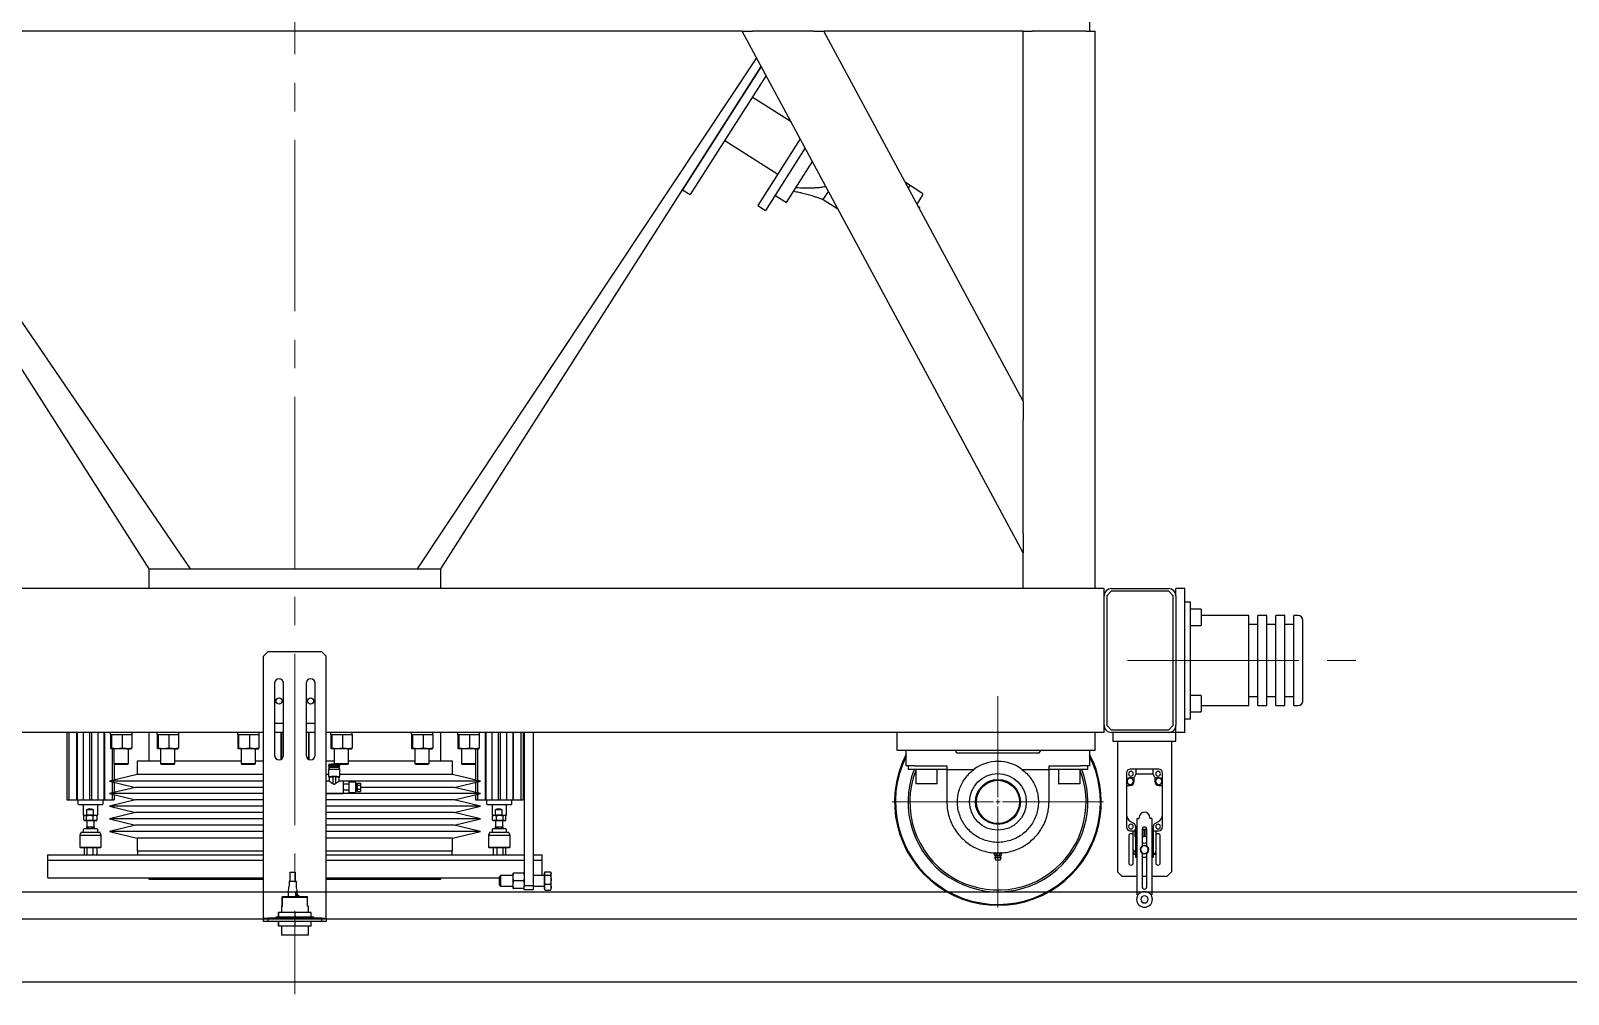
# Model space of a CAD drawing. Header units: millimetres. Extents: x 163705 to 1616509, y 81827 to 302547.
# Drawn here: x 1459592 to 1461302, y 143046 to 144117 of the extents above; entities that cross this region are included whole.
import ezdxf

# ---------------------------------------------------------------- set-up
doc = ezdxf.new("R2010")
doc.units = ezdxf.units.MM
doc.header["$LTSCALE"] = 10
doc.linetypes.add('ACAD_ISO02W100', pattern=[15, 12, -3])
doc.linetypes.add('CENTER2', pattern=[28.575, 19.05, -3.175, 3.175, -3.175])
for name, color, linetype, lineweight in [('1-中心线', 1, 'CENTER2', 0), ('1-建筑轮廓', 7, 'Continuous', 20), ('1-虚线', 8, 'ACAD_ISO02W100', 0)]:
    doc.layers.add(name, color=color, linetype=linetype, lineweight=lineweight)
doc.layers.add('1-隐线', color=8, linetype='Continuous')

# ---------------------------------------------------------------- blocks, each defined once
blk = doc.blocks.new('*U288')
for p, q in [((0, 100, -1), (15400, 100, -19.8)), ((0, 70, -1), (15400, 70, -19.8)), ((0, 0, -0.9), (15400, 0, -21.3))]:
    blk.add_line(p, q)
blk = doc.blocks.new('SW_CENTERMARKSYMBOL_1')
at = {"lineweight": 18}
for p, q in [((0, 5), (0, 117.5)), ((-5, 0), (-117.5, 0)), ((0, 0), (-2.5, 0)), ((0, 0), (0, 2.5)), ((0, 0), (0, -2.5)), ((0, 0), (2.5, 0)), ((5, 0), (117.5, 0)), ((0, -5), (0, -117.5))]:
    blk.add_line(p, q, dxfattribs=at)
blk = doc.blocks.new('G$CABE3B3DF')
for p, q in [((2308.6, 1266), (1313.4, 1266)), ((2621, 685.9), (2308.6, 1266)), ((2308.6, 1266), (2320, 1266)), ((2388.1, 1266), (2320, 1266)), ((2388.1, 1266), (2399.5, 1266)), ((2621, 854.6), (2399.5, 1266)), ((2621, 1266), (2399.5, 1266)), ((2621, 854.6), (2621, 1266)), ((2621, 1266), (2631, 1266)), ((2691, 1266), (2631, 1266)), ((2691, 1266), (2701, 1266)), ((2695, 1276), (2695, 1266)), ((2701, 646), (2701, 1266)), ((1301.2, 1243.5), (1694.7, 668)), ((2324.5, 1236.4), (1947.2, 668)), ((1973.5, 668), (2329.7, 1226.8)), ((2329.7, 1226.8), (2242.3, 1089.6)), ((2335.2, 1216.7), (2250.7, 1084.2)), ((2363, 1165), (2319.8, 1192.6)), ((1334, 1161.2), (1648.5, 668)), ((2373.2, 1146.1), (2325.9, 1071.9)), ((2289.1, 1144.5), (2348.2, 1106.9)), ((2378.6, 1136), (2334.3, 1066.5)), ((2357.7, 1075.3), (2386.8, 1120.9)), ((2495.5, 1094.2), (2490.2, 1097.6)), ((2242.3, 1089.6), (2250.7, 1084.2)), ((2345, 1083.4), (2357.7, 1075.3)), ((2398.8, 1078.7), (2404.6, 1087.8)), ((2398.8, 1078.7), (2415, 1068.4)), ((2493.6, 1091.3), (2495.5, 1094.2)), ((2493.6, 1091.3), (2495.5, 1094.2)), ((2508.5, 1085.9), (2495.5, 1094.2)), ((2503.1, 1073.6), (2509.1, 1083.1)), ((2325.9, 1071.9), (2334.3, 1066.5)), ((2505.7, 1069.9), (2504.8, 1070.5)), ((2505.7, 1068.7), (2505.9, 1069.3)), ((2429.2, 1042.1), (2429.2, 1041.6)), ((2429.2, 1041.6), (2429.3, 1041.8)), ((2429.2, 1041.6), (2429.6, 1041.3)), ((2621, 854.6), (2621, 833.5)), ((2621, 707), (2621, 833.5)), ((2621, 707), (2621, 685.9)), ((2621, 646), (2621, 685.9)), ((1648.5, 668), (1648.5, 646)), ((1648.5, 668), (1694.7, 668)), ((1648.5, 668), (1973.5, 668)), ((1694.7, 668), (1947.2, 668)), ((1947.2, 668), (1973.5, 668)), ((1973.5, 646), (1973.5, 668)), ((2621.2, 646), (1000.8, 646)), ((2631, 646), (2621.2, 646)), ((2691, 646), (2631, 646)), ((2700.8, 646), (2691, 646)), ((2711, 646), (2700.8, 646)), ((2711, 638), (2711, 646)), ((2711, 494), (2711, 638)), ((2719, 643), (2714, 638)), ((2714, 638), (2714, 494)), ((2719, 646), (2783, 646)), ((2783, 643), (2719, 643)), ((2788, 638), (2783, 643)), ((2788, 494), (2788, 638)), ((2801, 646), (2791, 646)), ((2791, 638), (2791, 646)), ((2791, 638), (2791, 494)), ((2801, 486), (2801, 646)), ((2807, 631), (2801, 631)), ((2801, 501), (2801, 631)), ((2807, 501), (2807, 631)), ((2818.9, 623), (2807, 623)), ((2819, 622.9), (2819, 615.6)), ((2872, 616), (2819, 616)), ((2872, 516), (2872, 616)), ((2892, 616), (2882, 616)), ((2882, 516), (2882, 616)), ((2892, 516), (2892, 616)), ((2912, 616), (2902, 616)), ((2902, 516), (2902, 616)), ((2912, 516), (2912, 616)), ((2927, 616), (2922, 616)), ((2922, 516), (2922, 616)), ((2807, 605), (2818.9, 605)), ((2819, 615.6), (2819, 605.1)), ((2882, 606), (2872, 606)), ((2902, 606), (2892, 606)), ((2922, 606), (2912, 606)), ((2932, 521), (2932, 611)), ((1781, 575.7), (1776, 570.7)), ((1776, 280.7), (1776, 570.7)), ((1841, 575.7), (1781, 575.7)), ((1846, 570.7), (1841, 575.7)), ((1846, 280.7), (1846, 570.7)), ((1788.5, 540.7), (1788.5, 460.7)), ((1798.5, 460.7), (1798.5, 540.7)), ((1823.5, 540.7), (1823.5, 460.7)), ((1833.5, 460.7), (1833.5, 540.7)), ((2818.9, 527), (2807, 527)), ((2819, 526.9), (2819, 517.1)), ((2819, 517.1), (2819, 509.1)), ((2819, 516), (2872, 516)), ((2872, 526), (2882, 526)), ((2882, 516), (2892, 516)), ((2892, 526), (2902, 526)), ((2902, 516), (2912, 516)), ((2912, 526), (2922, 526)), ((2922, 516), (2927, 516)), ((1798.5, 496), (1788.5, 496)), ((1833.5, 496), (1823.5, 496)), ((2807, 501), (2801, 501)), ((2807, 509), (2818.9, 509)), ((1776, 486), (565, 486)), ((1557.2, 486), (1557.2, 411)), ((1559.6, 486), (1559.6, 411)), ((1568.2, 486), (1568.2, 411)), ((1568.7, 486), (1568.7, 411)), ((1575.5, 486), (1575.5, 411)), ((1582.7, 486), (1582.7, 411)), ((1584.7, 486), (1584.7, 411)), ((1591.9, 486), (1591.9, 411)), ((1598.7, 486), (1598.7, 411)), ((1599.2, 486), (1599.2, 411)), ((1605.6, 486), (1605.6, 483.9)), ((1605.6, 483.9), (1630, 483.9)), ((1605.9, 483.4), (1606.5, 483.9)), ((1605.9, 483.4), (1605.9, 468.4)), ((1606.5, 483.9), (1607.1, 483.4)), ((1607.1, 483.4), (1613, 483.9)), ((1607.1, 483.4), (1607.1, 468.4)), ((1613, 483.9), (1619, 483.4)), ((1619, 483.4), (1619, 468.4)), ((1624.3, 483.9), (1629.7, 483.4)), ((1629.7, 483.4), (1629.1, 483.9)), ((1629.7, 483.4), (1629.7, 468.4)), ((1630, 483.9), (1630, 486)), ((1648.5, 486), (1648.5, 454)), ((1657.4, 486), (1657.4, 483.9)), ((1657.4, 483.9), (1681.8, 483.9)), ((1657.7, 483.4), (1658.3, 483.9)), ((1657.7, 483.4), (1657.7, 468.4)), ((1658.3, 483.9), (1658.9, 483.4)), ((1658.9, 483.4), (1664.8, 483.9)), ((1658.9, 483.4), (1658.9, 468.4)), ((1664.8, 483.9), (1670.7, 483.4)), ((1670.7, 483.4), (1670.7, 468.4)), ((1676.1, 483.9), (1681.4, 483.4)), ((1681.4, 483.4), (1680.9, 483.9)), ((1681.4, 483.4), (1681.4, 468.4)), ((1681.8, 483.9), (1681.8, 486)), ((1747.1, 486), (1747.1, 483.9)), ((1747.1, 483.9), (1771.4, 483.9)), ((1747.4, 483.4), (1747.9, 483.9)), ((1747.4, 483.4), (1747.4, 468.4)), ((1747.9, 483.9), (1748.5, 483.4)), ((1748.5, 483.4), (1754.5, 483.9)), ((1748.5, 483.4), (1748.5, 468.4)), ((1754.5, 483.9), (1760.4, 483.4)), ((1760.4, 483.4), (1760.4, 468.4)), ((1765.8, 483.9), (1771.1, 483.4)), ((1771.1, 483.4), (1770.5, 483.9)), ((1771.1, 483.4), (1771.1, 468.4)), ((1771.4, 483.9), (1771.4, 486)), ((1798.5, 486), (1788.5, 486)), ((1795.5, 486), (1795.5, 456.1)), ((1796, 486), (1796, 456.3)), ((1833.5, 486), (1823.5, 486)), ((1826, 486), (1826, 456.3)), ((1826.5, 486), (1826.5, 456.1)), ((2481, 486), (1846, 486)), ((1850.6, 486), (1850.6, 483.9)), ((1850.6, 483.9), (1874.9, 483.9)), ((1850.9, 483.4), (1851.5, 483.9)), ((1850.9, 483.4), (1850.9, 468.4)), ((1851.5, 483.9), (1852.1, 483.4)), ((1852.1, 483.4), (1858, 483.9)), ((1852.1, 483.4), (1852.1, 468.4)), ((1858, 483.9), (1863.9, 483.4)), ((1863.9, 483.4), (1863.9, 468.4)), ((1869.3, 483.9), (1874.6, 483.4)), ((1874.6, 483.4), (1874.1, 483.9)), ((1874.6, 483.4), (1874.6, 468.4)), ((1874.9, 483.9), (1874.9, 486)), ((1940.2, 486), (1940.2, 483.9)), ((1940.2, 483.9), (1964.6, 483.9)), ((1940.6, 483.4), (1941.1, 483.9)), ((1940.6, 483.4), (1940.6, 468.4)), ((1941.1, 483.9), (1941.7, 483.4)), ((1941.7, 483.4), (1947.7, 483.9)), ((1941.7, 483.4), (1941.7, 468.4)), ((1947.7, 483.9), (1953.6, 483.4)), ((1953.6, 483.4), (1953.6, 468.4)), ((1958.9, 483.9), (1964.3, 483.4)), ((1964.3, 483.4), (1963.7, 483.9)), ((1964.3, 483.4), (1964.3, 468.4)), ((1964.6, 483.9), (1964.6, 486)), ((1973.5, 454), (1973.5, 486)), ((1992, 486), (1992, 483.9)), ((1992, 483.9), (2016.4, 483.9)), ((1992.3, 483.4), (1992.9, 483.9)), ((1992.3, 483.4), (1992.3, 468.4)), ((1992.9, 483.9), (1993.5, 483.4)), ((1993.5, 483.4), (1999.4, 483.9)), ((1993.5, 483.4), (1993.5, 468.4)), ((1999.4, 483.9), (2005.3, 483.4)), ((2005.3, 483.4), (2005.3, 468.4)), ((2010.7, 483.9), (2016.1, 483.4)), ((2016.1, 483.4), (2015.5, 483.9)), ((2016.1, 483.4), (2016.1, 468.4)), ((2016.4, 483.9), (2016.4, 486)), ((2022.8, 486), (2022.8, 411)), ((2023.3, 486), (2023.3, 411)), ((2030.1, 486), (2030.1, 411)), ((2037.3, 486), (2037.3, 411)), ((2039.3, 486), (2039.3, 411)), ((2046.5, 486), (2046.5, 411)), ((2053.3, 486), (2053.3, 411)), ((2053.8, 486), (2053.8, 411)), ((2062.4, 486), (2062.4, 411)), ((2064.8, 486), (2064.8, 411)), ((2066, 486), (2066, 316)), ((2076, 486), (2076, 316)), ((2481, 466), (2481, 486)), ((2701, 486), (2481, 486)), ((2711, 486), (2701, 486)), ((2701, 466), (2701, 486)), ((2711, 486), (2711, 494)), ((2714, 494), (2719, 489)), ((2719, 489), (2783, 489)), ((2783, 486), (2719, 486)), ((2721, 476), (2721, 486)), ((2783, 489), (2788, 494)), ((2791, 486), (2783, 486)), ((2791, 486), (2791, 494)), ((2801, 486), (2791, 486)), ((2791, 476), (2791, 486)), ((1606.5, 468), (1605.9, 468.4)), ((1607.1, 468.4), (1606.5, 468)), ((1613, 468), (1606.5, 468)), ((1613, 468), (1607.1, 468.4)), ((1607.8, 468), (1607.8, 432.7)), ((1609.8, 468), (1609.8, 451.5)), ((1619, 468.4), (1613, 468)), ((1624.3, 468), (1613, 468)), ((1629.7, 468.4), (1624.3, 468)), ((1624.3, 468), (1629.1, 468)), ((1625.8, 451.5), (1625.8, 468)), ((1629.1, 468), (1629.7, 468.4)), ((1658.3, 468), (1657.7, 468.4)), ((1658.9, 468.4), (1658.3, 468)), ((1664.8, 468), (1658.3, 468)), ((1664.8, 468), (1658.9, 468.4)), ((1661.6, 468), (1661.6, 451.5)), ((1670.7, 468.4), (1664.8, 468)), ((1676.1, 468), (1664.8, 468)), ((1681.4, 468.4), (1676.1, 468)), ((1676.1, 468), (1680.9, 468)), ((1677.6, 451.5), (1677.6, 468)), ((1680.9, 468), (1681.4, 468.4)), ((1747.9, 468), (1747.4, 468.4)), ((1748.5, 468.4), (1747.9, 468)), ((1754.5, 468), (1747.9, 468)), ((1754.5, 468), (1748.5, 468.4)), ((1751.2, 468), (1751.2, 451.5)), ((1760.4, 468.4), (1754.5, 468)), ((1765.8, 468), (1754.5, 468)), ((1771.1, 468.4), (1765.8, 468)), ((1765.8, 468), (1770.6, 468)), ((1767.2, 451.5), (1767.2, 468)), ((1770.5, 468), (1771.1, 468.4)), ((1851.5, 468), (1850.9, 468.4)), ((1852.1, 468.4), (1851.5, 468)), ((1858, 468), (1851.5, 468)), ((1858, 468), (1852.1, 468.4)), ((1854.8, 468), (1854.8, 451.5)), ((1863.9, 468.4), (1858, 468)), ((1869.3, 468), (1858, 468)), ((1874.6, 468.4), (1869.3, 468)), ((1869.3, 468), (1874.1, 468)), ((1870.8, 451.5), (1870.8, 468)), ((1874.1, 468), (1874.6, 468.4)), ((1941.1, 468), (1940.6, 468.4)), ((1941.7, 468.4), (1941.1, 468)), ((1947.7, 468), (1941.1, 468)), ((1947.7, 468), (1941.7, 468.4)), ((1944.4, 468), (1944.4, 451.5)), ((1953.6, 468.4), (1947.7, 468)), ((1958.9, 468), (1947.7, 468)), ((1964.3, 468.4), (1958.9, 468)), ((1958.9, 468), (1963.7, 468)), ((1960.4, 451.5), (1960.4, 468)), ((1963.7, 468), (1964.3, 468.4)), ((1992.9, 468), (1992.3, 468.4)), ((1993.5, 468.4), (1992.9, 468)), ((1999.4, 468), (1992.9, 468)), ((1999.4, 468), (1993.5, 468.4)), ((1996.2, 468), (1996.2, 451.5)), ((2005.3, 468.4), (1999.4, 468)), ((2010.7, 468), (1999.4, 468)), ((2016.1, 468.4), (2010.7, 468)), ((2010.7, 468), (2015.5, 468)), ((2012.2, 451.5), (2012.2, 468)), ((2014.2, 468), (2014.2, 432.7)), ((2015.5, 468), (2016.1, 468.4)), ((2701, 466), (2481, 466)), ((2491, 449), (2491, 466)), ((2546, 465), (2546, 466)), ((2638, 463), (2548, 463)), ((2640, 466), (2640, 465)), ((2695, 466), (2695, 449)), ((2791, 476), (2721, 476)), ((2726, 476), (2726, 471)), ((2726, 471), (2726, 331)), ((2786, 476), (2786, 471)), ((2786, 471), (2786, 331)), ((1609.8, 451.5), (1610.8, 450.5)), ((1609.8, 451.5), (1625.8, 451.5)), ((1610.2, 451.1), (1610.2, 433.3)), ((1624.8, 450.5), (1610.8, 450.5)), ((1624.8, 450.5), (1625.8, 451.5)), ((1635.5, 454), (1635.5, 439.4)), ((1661.6, 454), (1635.5, 454)), ((1661.6, 451.5), (1662.6, 450.5)), ((1661.6, 451.5), (1677.6, 451.5)), ((1676.6, 450.5), (1662.6, 450.5)), ((1676.6, 450.5), (1677.6, 451.5)), ((1751.2, 454), (1677.6, 454)), ((1751.2, 451.5), (1752.2, 450.5)), ((1751.2, 451.5), (1767.2, 451.5)), ((1766.2, 450.5), (1752.2, 450.5)), ((1766.2, 450.5), (1767.2, 451.5)), ((1776, 454), (1767.2, 454)), ((1854.8, 454), (1846, 454)), ((1848.4, 450), (1848.4, 448.6)), ((1848.4, 444.8), (1848.4, 436.9)), ((1848.8, 446.8), (1848.4, 444.8)), ((1851.5, 450.7), (1848.7, 450.2)), ((1848.9, 447.5), (1848.9, 446.8)), ((1849.2, 447.8), (1849, 447.6)), ((1851, 448.3), (1851, 447.9)), ((1854.8, 451.5), (1855.5, 450.8)), ((1854.8, 451.5), (1870.8, 451.5)), ((1860.7, 450.2), (1857.9, 450.7)), ((1858.4, 447.9), (1858.4, 448.3)), ((1869.8, 450.5), (1859.1, 450.5)), ((1860.4, 447.6), (1860.2, 447.8)), ((1860.4, 446.8), (1860.4, 447.5)), ((1860.9, 444.8), (1860.6, 446.8)), ((1860.9, 448.6), (1860.9, 450)), ((1860.9, 436.9), (1860.9, 444.8)), ((1869.8, 450.5), (1870.8, 451.5)), ((1944.4, 454), (1870.8, 454)), ((1944.4, 451.5), (1945.4, 450.5)), ((1944.4, 451.5), (1960.4, 451.5)), ((1959.4, 450.5), (1945.4, 450.5)), ((1959.4, 450.5), (1960.4, 451.5)), ((1986.5, 454), (1960.4, 454)), ((1986.5, 439.4), (1986.5, 454)), ((1996.2, 451.5), (1997.2, 450.5)), ((1996.2, 451.5), (2012.2, 451.5)), ((2011.2, 450.5), (1997.2, 450.5)), ((2011.2, 450.5), (2012.2, 451.5)), ((2011.8, 451.1), (2011.8, 433.3)), ((2501, 449), (2491, 449)), ((2493, 449), (2493, 445)), ((2511, 445), (2493, 445)), ((2501, 449), (2536.2, 449)), ((2501.5, 445), (2501.5, 429.1)), ((2536.2, 445), (2511, 445)), ((2525.5, 429.1), (2525.5, 445)), ((2536.2, 449), (2536.2, 445)), ((2536.2, 445), (2536.2, 408.8)), ((2536.2, 445), (2566.3, 445)), ((2619.7, 445), (2649.8, 445)), ((2649.8, 449), (2685, 449)), ((2649.8, 445), (2649.8, 449)), ((2649.8, 408.8), (2649.8, 445)), ((2675, 445), (2649.8, 445)), ((2660.5, 445), (2660.5, 429.1)), ((2693, 445), (2675, 445)), ((2684.5, 429.1), (2684.5, 445)), ((2695, 449), (2685, 449)), ((2693, 445), (2693, 449)), ((2746.2, 445.1), (2740, 445.1)), ((2746.2, 445.1), (2746.2, 440.1)), ((2765.8, 445.1), (2746.2, 445.1)), ((2765.8, 440.1), (2765.8, 445.1)), ((2772, 445.1), (2765.8, 445.1)), ((1635.5, 439.4), (1604.7, 432)), ((1604.7, 432), (1633.9, 425)), ((1776, 432), (1604.7, 432)), ((1607.8, 431.2), (1607.8, 418.7)), ((1610.2, 430.6), (1610.2, 419.3)), ((1776, 439.4), (1635.5, 439.4)), ((1848.4, 439.4), (1846, 439.4)), ((1849.1, 432), (1846, 432)), ((1849.1, 431.9), (1846, 431.9)), ((1848.5, 436.8), (1849.1, 436.2)), ((1849.1, 436.2), (1849.1, 431.9)), ((1853.2, 436.7), (1853.2, 428.9)), ((1856.2, 436.7), (1856.2, 428.9)), ((1860.3, 436.2), (1860.9, 436.8)), ((1860.3, 431.9), (1860.3, 436.2)), ((2017.3, 432), (1860.3, 432)), ((1864.9, 431.9), (1860.3, 431.9)), ((1986.5, 439.4), (1860.9, 439.4)), ((1864.9, 431.9), (1864.9, 428.6)), ((1870.9, 431.9), (1864.9, 431.9)), ((1864.9, 431.9), (1864.9, 431.9)), ((1864.9, 428.6), (1864.9, 421.8)), ((1870.9, 428.6), (1864.9, 428.6)), ((1864.9, 428.6), (1864.9, 428.6)), ((1864.9, 428.6), (1864.9, 428.6)), ((1870.9, 431.9), (1870.9, 428.6)), ((1878.3, 430.9), (1870.9, 430.9)), ((1870.9, 428.6), (1870.9, 421.7)), ((1879.3, 429), (1878.3, 430.9)), ((1878.3, 430.9), (1878.3, 419.1)), ((1880.3, 429), (1879.3, 429)), ((1879.3, 429), (1879.3, 421)), ((1880.3, 429.6), (1880.3, 428.5)), ((1880.3, 429.6), (1884.1, 429.6)), ((1880.3, 428.5), (1880.3, 427.4)), ((1884.1, 429.6), (1884.1, 427.4)), ((2017.3, 432), (1986.5, 439.4)), ((1988.1, 425), (2017.3, 432)), ((2011.8, 430.6), (2011.8, 419.3)), ((2014.2, 431.2), (2014.2, 418.7)), ((2525.4, 429), (2501.6, 429)), ((2684.4, 429), (2660.6, 429)), ((2736, 441.1), (2736, 432.1)), ((2736, 432.1), (2736, 427.1)), ((2742.2, 435.6), (2739.5, 435.6)), ((2744.6, 431.6), (2744.6, 436.3)), ((2746.2, 440.1), (2765.8, 440.1)), ((2746.2, 440.1), (2746.2, 439.6)), ((2765.8, 439.6), (2746.2, 439.6)), ((2765.8, 439.6), (2765.8, 440.1)), ((2767.4, 436.3), (2767.4, 431.6)), ((2772.5, 435.6), (2769.8, 435.6)), ((2776, 432.1), (2776, 441.1)), ((2776, 427.1), (2776, 432.1)), ((1557.2, 411), (1559.6, 411)), ((1559.6, 411), (1568.2, 411)), ((1568.2, 411), (1568.7, 411)), ((1568.7, 411), (1575.3, 411)), ((1569.7, 411), (1569.7, 406.5)), ((1575.3, 411), (1575.5, 411)), ((1575.5, 411), (1582.7, 411)), ((1582.7, 411), (1582.9, 411)), ((1582.9, 411), (1584.5, 411)), ((1584.5, 411), (1584.7, 411)), ((1584.7, 411), (1591.9, 411)), ((1591.9, 411), (1592.1, 411)), ((1592.1, 411), (1598.7, 411)), ((1597.7, 406.5), (1597.7, 411)), ((1598.7, 411), (1599.2, 411)), ((1599.2, 411), (1607.8, 411)), ((1633.9, 425), (1604.7, 418)), ((1604.7, 418), (1633.9, 411)), ((1776, 418), (1604.7, 418)), ((1633.9, 411), (1604.7, 404)), ((1607.8, 417.2), (1607.8, 411)), ((1607.8, 411), (1610.2, 411)), ((1610.2, 416.6), (1610.2, 411)), ((1776, 425), (1633.9, 425)), ((1776, 411), (1633.9, 411)), ((1846, 418.1), (1864.9, 418.1)), ((2017.3, 418), (1846, 418)), ((1988.1, 411), (1846, 411)), ((1864.9, 421.8), (1864.9, 421.7)), ((1864.9, 421.7), (1864.9, 418.1)), ((1870.9, 421.7), (1864.9, 421.7)), ((1864.9, 421.7), (1864.9, 421.7)), ((1864.9, 418.1), (1864.9, 418)), ((1870.9, 418), (1864.9, 418)), ((1870.9, 421.7), (1870.9, 418)), ((1870.9, 419.1), (1878.3, 419.1)), ((1878.3, 419.1), (1879.3, 421)), ((1879.3, 421), (1880.3, 421)), ((1880.3, 427.4), (1880.3, 425.1)), ((1880.3, 427.4), (1884.1, 427.4)), ((1880.3, 425.1), (1880.3, 422.8)), ((1880.3, 422.8), (1880.3, 421.6)), ((1880.3, 422.8), (1884.1, 422.8)), ((1880.3, 421.6), (1880.3, 420.3)), ((1880.3, 420.3), (1884.1, 420.3)), ((1884.1, 427.4), (1884.1, 422.8)), ((1988.1, 425), (1884.1, 425)), ((1884.1, 422.8), (1884.1, 420.3)), ((2017.3, 418), (1988.1, 425)), ((1988.1, 411), (2017.3, 418)), ((2017.3, 404), (1988.1, 411)), ((2011.8, 416.6), (2011.8, 411)), ((2011.8, 411), (2014.2, 411)), ((2014.2, 417.2), (2014.2, 411)), ((2014.2, 411), (2022.8, 411)), ((2022.8, 411), (2023.3, 411)), ((2023.3, 411), (2029.9, 411)), ((2024.3, 411), (2024.3, 406.5)), ((2029.9, 411), (2030.1, 411)), ((2030.1, 411), (2037.3, 411)), ((2037.3, 411), (2037.5, 411)), ((2037.5, 411), (2039.1, 411)), ((2039.1, 411), (2039.3, 411)), ((2039.3, 411), (2046.5, 411)), ((2046.5, 411), (2046.7, 411)), ((2046.7, 411), (2053.3, 411)), ((2052.3, 406.5), (2052.3, 411)), ((2053.3, 411), (2053.8, 411)), ((2053.8, 411), (2062.4, 411)), ((2062.4, 411), (2064.8, 411)), ((2736, 427.1), (2736, 394.5)), ((2736, 427.1), (2740.1, 427.1)), ((2771.9, 427.1), (2776, 427.1)), ((2776, 394.5), (2776, 427.1)), ((1570.2, 406), (1597.2, 406)), ((1575.7, 406), (1575.7, 394.2)), ((1575.7, 394.2), (1575.9, 394)), ((1575.7, 394.2), (1579.2, 394.2)), ((1575.9, 394), (1579.7, 394)), ((1576.2, 393.4), (1577.7, 394)), ((1576.2, 388.5), (1576.2, 393.4)), ((1577.2, 394), (1576.5, 393.6)), ((1577.7, 394), (1579.2, 393.4)), ((1579.2, 400), (1579.2, 394.2)), ((1586.9, 400), (1579.2, 400)), ((1579.2, 393.4), (1582.9, 394)), ((1579.2, 388.5), (1579.2, 393.4)), ((1586.3, 394), (1579.7, 394)), ((1582.9, 394), (1586.7, 393.4)), ((1586.3, 394), (1591.4, 394)), ((1586.7, 393.4), (1588.9, 394)), ((1586.7, 388.5), (1586.7, 393.4)), ((1586.9, 394.2), (1586.9, 400)), ((1586.9, 394.2), (1591.7, 394.2)), ((1588.9, 394), (1591.1, 393.4)), ((1590.8, 393.6), (1590.2, 394)), ((1591.1, 393.4), (1590.8, 393.5)), ((1591.1, 388.5), (1591.1, 393.4)), ((1591.4, 394), (1591.7, 394.2)), ((1591.7, 394.2), (1591.7, 406)), ((1604.7, 404), (1633.9, 397)), ((1776, 404), (1604.7, 404)), ((1633.9, 397), (1604.7, 390)), ((1776, 397), (1633.9, 397)), ((2017.3, 404), (1846, 404)), ((1988.1, 397), (1846, 397)), ((1988.1, 397), (2017.3, 404)), ((2017.3, 390), (1988.1, 397)), ((2024.8, 406), (2051.8, 406)), ((2030.3, 406), (2030.3, 394.2)), ((2030.3, 394.2), (2030.6, 394)), ((2030.3, 394.2), (2033.8, 394.2)), ((2030.6, 394), (2034.4, 394)), ((2030.9, 393.4), (2033.1, 394)), ((2031.2, 393.5), (2030.9, 393.4)), ((2030.9, 388.5), (2030.9, 393.4)), ((2031.8, 394), (2031.2, 393.6)), ((2033.1, 394), (2035.3, 393.4)), ((2033.8, 400), (2033.8, 394.2)), ((2041.5, 400), (2033.8, 400)), ((2041, 394), (2034.4, 394)), ((2035.3, 393.4), (2039.1, 394)), ((2035.3, 388.5), (2035.3, 393.4)), ((2039.1, 394), (2042.8, 393.4)), ((2041, 394), (2046.1, 394)), ((2041.5, 394.2), (2041.5, 400)), ((2041.5, 394.2), (2046.3, 394.2)), ((2042.8, 393.4), (2044.3, 394)), ((2042.8, 388.5), (2042.8, 393.4)), ((2044.3, 394), (2045.8, 393.4)), ((2045.5, 393.6), (2044.8, 394)), ((2045.8, 388.5), (2045.8, 393.4)), ((2046.1, 394), (2046.3, 394.2)), ((2046.3, 394.2), (2046.3, 406)), ((2736, 394.5), (2736, 380.8)), ((2776, 380.8), (2776, 394.5)), ((1575.7, 378), (1575.7, 375)), ((1577.7, 388), (1576.2, 388.5)), ((1576.5, 388.3), (1577.2, 388)), ((1590.9, 378.8), (1576.5, 378.8)), ((1577.2, 388), (1577.7, 388)), ((1579.2, 388.5), (1577.7, 388)), ((1577.7, 388), (1582.9, 388)), ((1582.9, 388), (1579.2, 388.5)), ((1579.4, 381), (1579.2, 380.8)), ((1579.2, 380.8), (1579.2, 378.8)), ((1579.2, 380.8), (1581.2, 380.8)), ((1579.4, 381), (1581.6, 381)), ((1579.7, 388), (1579.7, 381)), ((1581.2, 380.8), (1581.2, 378.8)), ((1581.6, 381), (1583.2, 381)), ((1586.7, 388.5), (1582.9, 388)), ((1582.9, 388), (1588.9, 388)), ((1583.2, 381), (1584.8, 381)), ((1584.8, 381), (1588, 381)), ((1585.3, 380.8), (1588.2, 380.8)), ((1585.3, 378.8), (1585.3, 380.8)), ((1588.9, 388), (1586.7, 388.5)), ((1587.7, 381), (1587.7, 388)), ((1588.2, 380.8), (1588, 381)), ((1588.2, 378.8), (1588.2, 380.8)), ((1591.1, 388.5), (1588.9, 388)), ((1588.9, 388), (1590.2, 388)), ((1590.2, 388), (1590.8, 388.3)), ((1590.8, 388.4), (1591.1, 388.5)), ((1591.7, 375), (1591.7, 378)), ((1604.7, 390), (1633.9, 383)), ((1776, 390), (1604.7, 390)), ((1633.9, 383), (1604.7, 376)), ((1776, 383), (1633.9, 383)), ((2017.3, 390), (1846, 390)), ((1988.1, 383), (1846, 383)), ((1988.1, 383), (2017.3, 390)), ((2017.3, 376), (1988.1, 383)), ((2030.3, 378), (2030.3, 375)), ((2033.1, 388), (2030.9, 388.5)), ((2030.9, 388.5), (2031.2, 388.4)), ((2045.5, 378.8), (2031.1, 378.8)), ((2031.2, 388.3), (2031.8, 388)), ((2031.8, 388), (2033.1, 388)), ((2035.3, 388.5), (2033.1, 388)), ((2033.1, 388), (2039.1, 388)), ((2034, 381), (2033.8, 380.8)), ((2033.8, 380.8), (2033.8, 378.8)), ((2033.8, 380.8), (2036.7, 380.8)), ((2034, 381), (2037.2, 381)), ((2034.3, 388), (2034.3, 381)), ((2039.1, 388), (2035.3, 388.5)), ((2036.7, 380.8), (2036.7, 378.8)), ((2037.2, 381), (2038.8, 381)), ((2038.8, 381), (2040.4, 381)), ((2042.8, 388.5), (2039.1, 388)), ((2039.1, 388), (2044.3, 388)), ((2040.4, 381), (2042.6, 381)), ((2040.8, 378.8), (2040.8, 380.8)), ((2040.8, 380.8), (2042.8, 380.8)), ((2042.3, 381), (2042.3, 388)), ((2042.8, 380.8), (2042.6, 381)), ((2044.3, 388), (2042.8, 388.5)), ((2042.8, 378.8), (2042.8, 380.8)), ((2045.8, 388.5), (2044.3, 388)), ((2044.3, 388), (2044.8, 388)), ((2044.8, 388), (2045.5, 388.3)), ((2046.3, 375), (2046.3, 378)), ((2740, 376.8), (2745.5, 376.8)), ((2740.3, 387.2), (2743.9, 385.2)), ((2742.9, 376.4), (2742.9, 376.8)), ((2745.5, 376.4), (2742.9, 376.4)), ((2743.3, 354.1), (2743.3, 376.4)), ((2745.5, 378.4), (2746, 378.4)), ((2745.5, 369.9), (2745.5, 378.4)), ((2746, 381.7), (2746, 380.2)), ((2746, 380.2), (2746, 369)), ((2748, 380.2), (2746, 380.2)), ((2748, 305.4), (2748, 390.4)), ((2748, 390.4), (2750, 390.4)), ((2750, 390.4), (2750, 391.4)), ((2753.5, 378.4), (2753.5, 359.7)), ((2755.4, 378.2), (2755.4, 370.3)), ((2755.4, 377.9), (2756.6, 377.9)), ((2755.4, 376.8), (2756.6, 376.8)), ((2756.6, 376.4), (2755.4, 376.4)), ((2756.6, 370.3), (2756.6, 378.2)), ((2758.5, 359.7), (2758.5, 378.4)), ((2762, 391.4), (2762, 390.4)), ((2764, 390.4), (2762, 390.4)), ((2764, 390.4), (2764, 305.4)), ((2766, 380.2), (2764, 380.2)), ((2766, 380.2), (2766, 381.7)), ((2766, 369), (2766, 380.2)), ((2766, 376.8), (2772, 376.8)), ((2769.1, 376.4), (2766, 376.4)), ((2768.1, 385.2), (2771.7, 387.2)), ((2768.7, 376.4), (2768.7, 354)), ((2769.1, 376.4), (2769.1, 376.8)), ((1573.2, 375), (1571.7, 372)), ((1571.7, 372), (1571.7, 358.5)), ((1571.7, 372), (1582.3, 372)), ((1573.2, 375), (1582.5, 375)), ((1582.3, 372), (1595.7, 372)), ((1582.5, 375), (1594.1, 375)), ((1595.7, 372), (1594.1, 375)), ((1595.7, 358.5), (1595.7, 372)), ((1604.7, 376), (1635.5, 368.6)), ((1776, 376), (1604.7, 376)), ((1635.5, 368.6), (1635.5, 354)), ((1776, 368.6), (1635.5, 368.6)), ((2017.3, 376), (1846, 376)), ((1986.5, 368.6), (1846, 368.6)), ((1986.5, 368.6), (2017.3, 376)), ((1986.5, 354), (1986.5, 368.6)), ((2027.9, 375), (2026.3, 372)), ((2026.3, 372), (2026.3, 358.5)), ((2026.3, 372), (2039.7, 372)), ((2027.9, 375), (2039.5, 375)), ((2039.5, 375), (2048.8, 375)), ((2039.7, 372), (2050.3, 372)), ((2050.3, 372), (2048.8, 375)), ((2050.3, 358.5), (2050.3, 372)), ((2738.5, 371), (2738.5, 341)), ((2745.5, 369.9), (2746, 369.9)), ((2746, 364.3), (2746, 347.2)), ((2746.1, 368.9), (2746.1, 364.5)), ((2756.6, 375.1), (2755.4, 375.1)), ((2755.5, 375.5), (2755.5, 375.2)), ((2756.5, 375.5), (2755.5, 375.5)), ((2756.5, 375.2), (2756.5, 375.5)), ((2765.9, 364.5), (2765.9, 368.9)), ((2766, 347.2), (2766, 364.3)), ((2773.5, 341), (2773.5, 371)), ((1536, 350), (1536, 344)), ((1536, 350), (1776, 350)), ((1536, 344), (1776, 344)), ((1536, 343), (1536, 325)), ((1571.7, 358.5), (1572.2, 358)), ((1571.7, 358.5), (1582.3, 358.5)), ((1572.2, 358), (1582.4, 358)), ((1576.8, 358), (1576.8, 350.5)), ((1576.8, 350.5), (1578.2, 350)), ((1577.1, 350.3), (1577.7, 350)), ((1578.2, 350), (1579.5, 350.5)), ((1579.5, 358), (1579.5, 350.5)), ((1579.5, 350.5), (1583, 350)), ((1582.3, 358.5), (1595.7, 358.5)), ((1582.4, 358), (1595.2, 358)), ((1583, 350), (1586.4, 350.5)), ((1586.4, 358), (1586.4, 350.5)), ((1586.4, 350.5), (1588.5, 350)), ((1588.5, 350), (1590.6, 350.5)), ((1589.7, 350), (1590.2, 350.3)), ((1590.6, 350.5), (1590.2, 350.4)), ((1590.6, 358), (1590.6, 350.5)), ((1595.2, 358), (1595.7, 358.5)), ((1776, 354), (1635.5, 354)), ((1636, 354), (1636, 350)), ((1986.5, 354), (1846, 354)), ((1846, 350), (2066, 350)), ((1846, 344), (2066, 344)), ((1986, 350), (1986, 354)), ((2026.3, 358.5), (2026.8, 358)), ((2026.3, 358.5), (2039.7, 358.5)), ((2026.8, 358), (2039.6, 358)), ((2031.4, 358), (2031.4, 350.5)), ((2031.4, 350.5), (2033.5, 350)), ((2031.8, 350.4), (2031.4, 350.5)), ((2031.8, 350.3), (2032.3, 350)), ((2033.5, 350), (2035.6, 350.5)), ((2035.6, 358), (2035.6, 350.5)), ((2035.6, 350.5), (2039, 350)), ((2039, 350), (2042.5, 350.5)), ((2039.6, 358), (2049.8, 358)), ((2039.7, 358.5), (2050.3, 358.5)), ((2042.5, 358), (2042.5, 350.5)), ((2042.5, 350.5), (2043.8, 350)), ((2043.8, 350), (2045.2, 350.5)), ((2044.3, 350), (2044.9, 350.3)), ((2045.2, 358), (2045.2, 350.5)), ((2049.8, 358), (2050.3, 358.5)), ((2076, 350), (2086, 350)), ((2076, 344), (2086, 344)), ((2086, 344), (2086, 350)), ((2086, 327), (2086, 343)), ((2589.5, 352), (2589, 351.6)), ((2590, 352), (2589, 351.7)), ((2589, 349.8), (2589, 351.7)), ((2589, 349.8), (2589.5, 349.5)), ((2589, 349.8), (2590, 349.5)), ((2590, 352), (2589.5, 352)), ((2589.5, 349.5), (2590, 348.3)), ((2589.5, 349.5), (2590, 349.5)), ((2590, 348.3), (2589.5, 346.6)), ((2589.5, 346.6), (2590.4, 343.9)), ((2593, 346.6), (2589.5, 346.6)), ((2591, 351.7), (2590, 352)), ((2590, 349.5), (2591, 349.8)), ((2593, 349.5), (2590, 349.5)), ((2593, 348.3), (2590, 348.3)), ((2593, 343.9), (2590.4, 343.9)), ((2593, 352), (2591, 351.7)), ((2591, 349.8), (2591, 351.7)), ((2591, 349.8), (2593, 349.5)), ((2595, 351.7), (2593, 352)), ((2593, 349.5), (2595, 349.8)), ((2593, 349.5), (2596, 349.5)), ((2596, 348.3), (2593, 348.3)), ((2596.5, 346.6), (2593, 346.6)), ((2595.6, 343.9), (2593, 343.9)), ((2596, 352), (2595, 351.7)), ((2595, 349.8), (2595, 351.7)), ((2595, 349.8), (2596, 349.5)), ((2595.6, 343.9), (2596.5, 346.6)), ((2597, 351.7), (2596, 352)), ((2596.5, 352), (2596, 352)), ((2596, 349.5), (2597, 349.8)), ((2596, 348.3), (2596.5, 349.5)), ((2596, 349.5), (2596.5, 349.5)), ((2596.5, 346.6), (2596, 348.3)), ((2597, 351.6), (2596.5, 352)), ((2596.5, 349.5), (2597, 349.8)), ((2597, 349.8), (2597, 351.7)), ((2746, 354.1), (2743.3, 354.1)), ((2743.3, 354), (2743.3, 354.1)), ((2743.5, 354.1), (2743.5, 353.1)), ((2746, 353.1), (2743.5, 353.1)), ((2743.5, 341), (2743.5, 352.9)), ((2743.7, 353.1), (2743.7, 350.5)), ((2746, 350.5), (2743.7, 350.5)), ((2746, 347.2), (2748, 347.2)), ((2753.5, 351.6), (2753.5, 314.4)), ((2753.5, 347.2), (2758.5, 347.2)), ((2758.5, 314.4), (2758.5, 351.6)), ((2764, 347.2), (2766, 347.2)), ((2768.3, 350.5), (2766, 350.5)), ((2768.3, 350.5), (2768.3, 352.5)), ((2768.5, 352.9), (2768.5, 341)), ((1805.5, 330.7), (1805.5, 320.7)), ((1805.5, 330.7), (1811.5, 330.7)), ((1811.5, 330.7), (1811.5, 320.7)), ((2039.9, 327), (2038.5, 325.6)), ((2038.5, 316.4), (2038.5, 325.6)), ((2053.8, 327), (2039.9, 327)), ((2039.9, 327), (2039.9, 315)), ((2053.8, 325.3), (2054.2, 329.6)), ((2053.8, 325.3), (2053.8, 329.6)), ((2054.2, 321), (2053.8, 325.3)), ((2053.8, 316.7), (2053.8, 325.3)), ((2065.6, 329.6), (2054.2, 329.6)), ((2065.6, 329.6), (2066, 325.3)), ((2066, 325.3), (2065.6, 321)), ((2087.9, 327), (2076, 327)), ((2089.1, 330), (2088.5, 330)), ((2088.5, 322.4), (2088.5, 330)), ((2089.1, 331), (2089.3, 331.2)), ((2089.1, 329.4), (2089.1, 331)), ((2089.1, 327.8), (2089.1, 329.4)), ((2089.3, 327.5), (2089.1, 327.8)), ((2089.1, 327.8), (2089.1, 326.8)), ((2089.1, 326.8), (2089.3, 327.5)), ((2089.1, 322.4), (2089.1, 326.8)), ((2089.3, 331.2), (2095.2, 331.2)), ((2089.3, 327.5), (2095.2, 327.5)), ((2096, 330), (2095.6, 330.6)), ((2096, 329.4), (2096, 330)), ((2096, 322.4), (2096, 329.4)), ((2726, 331), (2731, 326)), ((2748, 326), (2731, 326)), ((2758.5, 326), (2753.5, 326)), ((2781, 326), (2764, 326)), ((2781, 326), (2786, 331)), ((1776, 324), (1537, 324)), ((1648.5, 324), (1648.5, 323)), ((1648.5, 323), (1776, 323)), ((1803.4, 308.7), (1803.4, 303.7)), ((1803.4, 308.7), (1812.1, 308.7)), ((1804.5, 320.2), (1804.5, 315.1)), ((1805, 320.7), (1812, 320.7)), ((1812.1, 304.6), (1812.1, 308.7)), ((1813.5, 308.7), (1812.1, 308.7)), ((1812.5, 320.2), (1812.5, 315.1)), ((1813.5, 306.2), (1813.5, 308.7)), ((2038.5, 324), (1846, 324)), ((1846, 323), (1973.5, 323)), ((1973.5, 323), (1973.5, 324)), ((2038.5, 316.4), (2039.9, 315)), ((2039.9, 315), (2053.8, 315)), ((2053.8, 316.7), (2054.2, 321)), ((2054.2, 312.4), (2053.8, 316.7)), ((2053.8, 312.4), (2053.8, 316.7)), ((2065.6, 321), (2054.2, 321)), ((2065.6, 312.4), (2054.2, 312.4)), ((2065.6, 321), (2066, 316.7)), ((2066, 316.7), (2065.6, 312.4)), ((2066, 316), (2076, 316)), ((2066, 311), (2066, 316)), ((2076, 311), (2066, 311)), ((2076, 316), (2076, 311)), ((2076, 315), (2087.9, 315)), ((2088.5, 312), (2088.5, 322.4)), ((2088.5, 312), (2089.1, 312)), ((2089.1, 318), (2089.1, 322.4)), ((2089.3, 317.3), (2089.1, 318)), ((2089.1, 318), (2089.1, 316.8)), ((2089.1, 316.8), (2089.3, 317.3)), ((2089.1, 314), (2089.1, 316.8)), ((2089.1, 311.2), (2089.1, 314)), ((2089.3, 310.7), (2089.1, 311.2)), ((2089.1, 311.2), (2089.1, 311)), ((2089.1, 311), (2089.3, 310.7)), ((2089.3, 317.3), (2095.2, 317.3)), ((2089.3, 310.7), (2095.2, 310.7)), ((2095.2, 310.7), (2095.6, 311.3)), ((2095.6, 311.3), (2096, 312)), ((2096, 314), (2096, 322.4)), ((2096, 312), (2096, 314)), ((1796, 292.7), (1796, 285.7)), ((1796, 292.7), (1797.1, 292.7)), ((1796, 292.7), (1796, 292.7)), ((1796.9, 292.7), (1796.9, 302.7)), ((1796.9, 302.7), (1797, 302.7)), ((1797, 303.7), (1797, 302.7)), ((1797, 303.7), (1825, 303.7)), ((1797, 303.7), (1797, 303.7)), ((1797, 302.7), (1797.1, 302.7)), ((1797, 302.7), (1797, 302.7)), ((1797.1, 292.7), (1797.1, 302.7)), ((1797.1, 302.7), (1825.1, 302.7)), ((1797.1, 302.7), (1797.1, 302.7)), ((1812.1, 306.2), (1813.5, 306.2)), ((1815.3, 304.2), (1813.5, 306.2)), ((1814.7, 304.2), (1815.4, 304.2)), ((1815.4, 304.2), (1815.4, 303.7)), ((1825, 302.7), (1825, 303.7)), ((1825.1, 292.7), (1825.1, 302.7)), ((1825.1, 292.7), (1826, 292.7)), ((1826, 285.7), (1826, 292.7)), ((2748, 305.4), (2748.8, 305.4)), ((2764, 305.4), (2763.2, 305.4)), ((1776, 279.7), (1776, 280.7)), ((1776, 275.7), (1776, 279.7)), ((1776, 279.7), (1781, 279.7)), ((1781, 275.7), (1776, 275.7)), ((1781, 279.7), (1781, 275.7)), ((1841, 279.7), (1781, 279.7)), ((1841, 275.7), (1781, 275.7)), ((1790, 280.7), (1790, 279.7)), ((1832, 280.7), (1790, 280.7)), ((1790, 280.7), (1790, 280.7)), ((1792.8, 280.7), (1792.8, 285.7)), ((1793.2, 285.7), (1792.8, 285.7)), ((1792.8, 270.7), (1792.8, 275.7)), ((1793.2, 280.7), (1793.2, 285.7)), ((1811.4, 285.7), (1793.2, 285.7)), ((1793.2, 270.7), (1793.2, 275.7)), ((1811.4, 280.7), (1811.4, 285.7)), ((1829.2, 285.7), (1811.4, 285.7)), ((1811.4, 270.7), (1811.4, 275.7)), ((1829.2, 280.7), (1829.2, 285.7)), ((1829.2, 270.7), (1829.2, 275.7)), ((1832, 279.7), (1832, 280.7)), ((1841, 275.7), (1841, 279.7)), ((1841, 279.7), (1846, 279.7)), ((1846, 275.7), (1841, 275.7)), ((1846, 279.7), (1846, 280.7)), ((1846, 279.7), (1846, 275.7)), ((1793.2, 270.7), (1792.8, 270.7)), ((1811.4, 270.7), (1793.2, 270.7)), ((1796, 270.7), (1796, 260.7)), ((1826, 260.7), (1796, 260.7)), ((1796, 260.7), (1796, 260.7)), ((1829.2, 270.7), (1811.4, 270.7)), ((1826, 260.7), (1826, 270.7))]:
    blk.add_line(p, q)
at = {"flags": 128}
for points in [[(1858.5, 448.5), (1858.8, 448.5), (1859.8, 448.5), (1860.5, 448.6), (1860.9, 448.6), (1860.9, 448.7), (1860.5, 448.7), (1859.8, 448.8), (1858.8, 448.8), (1857.6, 448.8), (1856.2, 448.8), (1854.7, 448.9), (1853.2, 448.8), (1851.8, 448.8), (1850.6, 448.8), (1849.6, 448.8), (1848.9, 448.7), (1848.5, 448.7), (1848.5, 448.6), (1848.9, 448.6), (1849.6, 448.5), (1850.6, 448.5), (1851, 448.5)], [(2756.6, 370.6), (2756, 370.7), (2755.4, 370.6)], [(2755.4, 370.6), (2756, 370.7), (2756.6, 370.6)]]:
    blk.add_lwpolyline(points, dxfattribs=at)
for centre, radius in [((1793.5, 521), 3.4), ((1828.5, 521), 3.4), ((2593, 408.8), 31.5), ((2593, 408.8), 25), ((2593, 408.8), 24)]:
    blk.add_circle(centre, radius)
for centre, radius, start, end in [((2507.4, 1084.2), 2, 327.4825, 57.4825), ((2505.5, 1069.4), 0.5, 340.2708, 57.4825), ((2719, 638), 8, 90, 180), ((2783, 638), 8, 0, 90), ((2818.9, 622.9), 0.1, 0, 90), ((2927, 611), 5, 0, 90), ((2818.9, 605.1), 0.1, 270, 0), ((1793.5, 540.7), 5, 0, 180), ((1828.5, 540.7), 5, 0, 180), ((2818.9, 526.9), 0.1, 0, 90), ((2927, 521), 5, 270, 0), ((2818.9, 509.1), 0.1, 270, 0), ((2719, 494), 8, 180, 270), ((2783, 494), 8, 270, 0), ((2593, 408.8), 115, 152.4933, 315.9669), ((2548, 465), 2, 180, 270), ((2638, 465), 2, 270, 0), ((2593, 408.8), 115, 315.9669, 27.5067), ((1793.5, 460.7), 5, 180, 0), ((1828.5, 460.7), 5, 180, 0), ((1854.7, 382), 68.2, 84.7444, 95.2556), ((1854.7, 376.8), 68.2, 84.7444, 95.2556), ((1854.7, 383.9), 66.6, 84.7516, 95.2416), ((1854.7, 377.8), 69.2, 85.0799, 94.9201), ((1854.7, 381.2), 66.6, 85.0462, 94.9538), ((1854.7, 376.8), 71.2, 85.5308, 94.4692), ((1854.7, 401.1), 47.7, 85.1866, 94.7916), ((1854.7, 402), 48.8, 86.1896, 93.8104), ((2593, 408.8), 114, 153.4708, 315.9669), ((2593, 408.8), 100, 158.7769, 315.9669), ((2593, 408.8), 45, 53.5566, 126.4434), ((2593, 408.8), 100, 315.9669, 21.2231), ((2593, 408.8), 114, 315.9669, 26.5292), ((2740, 441.1), 4, 90, 180), ((2772, 441.1), 4, 0, 90), ((1854.7, 372), 65.1, 84.4951, 95.5049), ((1852.3, 410.1), 26.3, 87.9562, 96.9675), ((1854.7, 258.3), 178.5, 89.5184, 90.4816), ((1857, 405.8), 30.6, 83.6705, 91.4057), ((2593, 408.8), 98, 159.0149, 315.9669), ((2501.6, 429.1), 0.1, 180, 270), ((2525.4, 429.1), 0.1, 270, 0), ((2660.6, 429.1), 0.1, 180, 270), ((2593, 408.8), 98, 315.9669, 20.9851), ((2684.4, 429.1), 0.1, 270, 0), ((2739.5, 432.1), 3.5, 90, 180), ((2740.1, 431.6), 3.5, 0, 180), ((2740.1, 431.6), 3.5, 180, 0), ((2740.9, 440.1), 2.6, 0, 180), ((2740.9, 440.1), 2.6, 180, 0), ((2740.1, 431.6), 4.5, 270, 0), ((2742.2, 439.6), 4, 270, 305.0996), ((2742.2, 439.6), 4, 305.0996, 0), ((2769.8, 439.6), 4, 180, 234.9004), ((2769.8, 439.6), 4, 234.9004, 270), ((2771.9, 431.6), 4.5, 180, 270), ((2771.9, 431.6), 3.5, 0, 180), ((2771.9, 431.6), 3.5, 180, 0), ((2771.1, 440.1), 2.6, 0, 180), ((2771.1, 440.1), 2.6, 180, 0), ((2772.5, 432.1), 3.5, 0, 90), ((1570.2, 406.5), 0.5, 180, 270), ((1597.2, 406.5), 0.5, 270, 0), ((2024.8, 406.5), 0.5, 180, 270), ((2051.8, 406.5), 0.5, 270, 0), ((2744.4, 394.5), 8.4, 180, 241), ((2756, 391.4), 6, 0, 180), ((2767.6, 394.5), 8.4, 299, 0), ((1576.5, 378), 0.8, 90, 180), ((1590.9, 378), 0.8, 0, 90), ((2031.1, 378), 0.8, 90, 180), ((2045.5, 378), 0.8, 0, 90), ((2740, 380.8), 4, 180, 270), ((2740.9, 381.4), 2.6, 0, 180), ((2740.9, 381.4), 2.6, 180, 0), ((2742, 381.7), 4, 0, 61), ((2756, 378.4), 2.5, 0, 180), ((2756, 390.2), 12, 257.9811, 267.134), ((2756, 381.9), 3.5, 228.2384, 311.7616), ((2756, 390.2), 12, 272.866, 282.0189), ((2770, 381.7), 4, 119, 180), ((2771.1, 381.4), 2.6, 0, 180), ((2771.1, 381.4), 2.6, 180, 0), ((2772, 380.8), 4, 270, 0), ((2741, 371), 2.5, 23.0739, 180), ((2742.8, 366.7), 4, 324.3409, 35.6591), ((2756, 355.7), 4.75, 0, 180), ((2756, 355.7), 4.25, 0, 180), ((2756, 366.7), 3.63, 46.3972, 133.6028), ((2756, 366.7), 3.65, 99.4614, 133.2302), ((2756, 366.7), 3.62, 226.3972, 313.6028), ((2756, 366.7), 3.65, 226.7698, 313.2302), ((2756, 366.7), 3.65, 46.7698, 80.5386), ((2769.2, 366.7), 4, 144.3409, 180), ((2769.2, 366.7), 4, 180, 215.6591), ((2771, 371), 2.5, 0, 156.9261), ((1537, 343), 1, 90, 180), ((2085, 343), 1, 0, 90), ((2746.3, 354), 3, 180, 209.9264), ((2756, 355.7), 4.75, 180, 0), ((2756, 355.7), 4.25, 180, 0), ((2765.7, 354), 3, 275.7392, 0), ((1537, 325), 1, 180, 270), ((2087.9, 327.6), 0.6, 270, 0), ((2741, 341), 2.5, 180, 0), ((2771, 341), 2.5, 180, 0), ((1783.5, 315.1), 21, 342.2416, 0.0001), ((1805, 320.2), 0.5, 90.0048, 180.0048), ((1812, 320.2), 0.5, 359.9952, 89.9952), ((1833.5, 315.1), 21, 179.9999, 197.7584), ((2087.9, 314.4), 0.6, 0, 90), ((2756, 300.4), 8.75, 0, 180), ((2756, 314.4), 2.5, 180, 0), ((2756, 300.4), 8.75, 180, 0), ((2756, 300.4), 4, 0, 180), ((2756, 300.4), 4, 180, 0)]:
    blk.add_arc(centre, radius, start, end)
for centre in [(1583.7, 393), (2038.3, 393)]:
    blk.add_ellipse(centre, major_axis=(-5.91, 5.91), ratio=0.911951, start_param=5.038446, end_param=6.049167)
for points, knots in [([(2365.8, 1088), (2367.8, 1087.6), (2371.8, 1086.8), (2377.6, 1085.4), (2383.3, 1083.9), (2388.3, 1082.3), (2392.7, 1080.9), (2395.5, 1079.9), (2397.2, 1079.3), (2398.1, 1079), (2398.7, 1078.8), (2398.8, 1078.7), (2398.8, 1078.7)], [0, 0, 0, 0, 0.144765, 0.28952, 0.435953, 0.582308, 0.698517, 0.816501, 0.863395, 0.910987, 0.95478, 1, 1, 1, 1]), ([(2401.6, 1093.3), (2400.8, 1093.1), (2398.4, 1092.3), (2394, 1091.8), (2387.1, 1091.3), (2378.4, 1091.1), (2371.6, 1091.6), (2368.2, 1091.8)], [0, 0, 0, 0, 0.071158, 0.226058, 0.38089, 0.690367, 1, 1, 1, 1]), ([(1619, 483.4), (1619.4, 483.5), (1621.2, 483.7), (1622.9, 483.8), (1624.3, 483.9)], [0, 0, 0, 0, 0.2234044, 1, 1, 1, 1]), ([(1670.7, 483.4), (1671.1, 483.5), (1672.9, 483.7), (1674.7, 483.8), (1676.1, 483.9)], [0, 0, 0, 0, 0.223404, 1, 1, 1, 1]), ([(1760.4, 483.4), (1760.8, 483.5), (1762.6, 483.7), (1764.4, 483.8), (1765.8, 483.9)], [0, 0, 0, 0, 0.223404, 1, 1, 1, 1]), ([(1863.9, 483.4), (1864.3, 483.5), (1866.1, 483.7), (1867.9, 483.8), (1869.3, 483.9)], [0, 0, 0, 0, 0.223404, 1, 1, 1, 1]), ([(1953.6, 483.4), (1954, 483.5), (1955.8, 483.7), (1957.5, 483.8), (1958.9, 483.9)], [0, 0, 0, 0, 0.223404, 1, 1, 1, 1]), ([(2005.3, 483.4), (2005.7, 483.5), (2007.5, 483.7), (2009.3, 483.8), (2010.7, 483.9)], [0, 0, 0, 0, 0.2234044, 1, 1, 1, 1]), ([(1624.3, 468), (1622.9, 468), (1621.2, 468.1), (1619.4, 468.4), (1619, 468.4)], [0, 0, 0, 0, 0.776596, 1, 1, 1, 1]), ([(1676.1, 468), (1674.7, 468), (1672.9, 468.1), (1671.1, 468.4), (1670.7, 468.4)], [0, 0, 0, 0, 0.776596, 1, 1, 1, 1]), ([(1765.8, 468), (1764.4, 468), (1762.6, 468.1), (1760.8, 468.4), (1760.4, 468.4)], [0, 0, 0, 0, 0.776596, 1, 1, 1, 1]), ([(1869.3, 468), (1867.9, 468), (1866.1, 468.1), (1864.3, 468.4), (1863.9, 468.4)], [0, 0, 0, 0, 0.776596, 1, 1, 1, 1]), ([(1958.9, 468), (1957.5, 468), (1955.8, 468.1), (1954, 468.4), (1953.6, 468.4)], [0, 0, 0, 0, 0.776596, 1, 1, 1, 1]), ([(2010.7, 468), (2009.3, 468), (2007.5, 468.1), (2005.7, 468.4), (2005.3, 468.4)], [0, 0, 0, 0, 0.776596, 1, 1, 1, 1]), ([(1850.8, 448.6), (1850.8, 448.6), (1850.8, 448.6), (1850.8, 448.6), (1850.9, 448.6), (1851, 448.5), (1851, 448.4), (1851, 448.4), (1851, 448.4)], [0, 0, 0, 0, 0.202991, 0.411094, 0.573001, 0.736241, 0.918343, 1, 1, 1, 1]), ([(1858.4, 448.3), (1858.4, 448.4), (1858.4, 448.4), (1858.4, 448.5), (1858.5, 448.6), (1858.5, 448.6), (1858.6, 448.6), (1858.6, 448.6), (1858.6, 448.6), (1858.6, 448.6)], [0, 0, 0, 0, 0.082429, 0.214522, 0.326258, 0.429247, 0.540082, 0.700071, 1, 1, 1, 1]), ([(2619.7, 445), (2621.6, 443.5), (2625.2, 440.5), (2629.7, 435.1), (2633.4, 429), (2636.1, 422.5), (2637.7, 415.6), (2638.2, 408.5), (2637.6, 401.5), (2635.9, 394.6), (2633.2, 388.1), (2629.5, 382.1), (2624.9, 376.7), (2619.5, 372.2), (2613.5, 368.5), (2606.9, 365.8), (2600, 364.1), (2593, 363.6), (2586, 364.1), (2579.1, 365.8), (2572.5, 368.5), (2566.5, 372.2), (2561.1, 376.7), (2556.5, 382.1), (2552.8, 388.1), (2550.1, 394.6), (2548.4, 401.5), (2547.8, 408.5), (2548.3, 415.6), (2549.9, 422.5), (2552.6, 429), (2556.3, 435.1), (2560.8, 440.5), (2564.4, 443.5), (2566.3, 445)], [0, 0, 0, 0, 0.031207, 0.062437, 0.09373, 0.125069, 0.156429, 0.187786, 0.219136, 0.250492, 0.281829, 0.313123, 0.344354, 0.375542, 0.406704, 0.437835, 0.468934, 0.5, 0.531066, 0.562165, 0.593296, 0.624458, 0.655646, 0.686877, 0.718171, 0.749508, 0.780864, 0.812214, 0.843571, 0.874931, 0.90627, 0.937563, 0.968793, 1, 1, 1, 1]), ([(1849.1, 431.8), (1849.1, 431.8), (1849.1, 431.8), (1849.5, 431.6), (1850.2, 431.1), (1851.5, 430.2), (1852.6, 429.7), (1853.2, 429.4)], [0, 0, 0, 0, 0.0955609, 0.2270159, 0.4846758, 0.742466, 1, 1, 1, 1]), ([(1853.2, 428.9), (1853.4, 428.9), (1853.9, 428.7), (1854.7, 428.6), (1855.5, 428.7), (1856, 428.9), (1856.2, 428.9)], [0, 0, 0, 0, 0.2497492, 0.4999105, 0.7485531, 1, 1, 1, 1]), ([(1856.2, 429.4), (1856.8, 429.7), (1857.9, 430.2), (1859.2, 431.1), (1859.9, 431.6), (1860.3, 431.8), (1860.3, 431.8), (1860.3, 431.8)], [0, 0, 0, 0, 0.257078, 0.514114, 0.7705, 0.902071, 1, 1, 1, 1]), ([(1579.2, 394.2), (1579.3, 394.2), (1579.4, 394.1), (1579.6, 394), (1579.7, 394)], [0, 0, 0, 0, 0.560003, 1, 1, 1, 1]), ([(1586.3, 394), (1586.4, 394), (1586.6, 394.1), (1586.8, 394.2), (1586.9, 394.2)], [0, 0, 0, 0, 0.560606, 1, 1, 1, 1]), ([(2033.8, 394.2), (2033.9, 394.2), (2034.1, 394.1), (2034.3, 394), (2034.4, 394)], [0, 0, 0, 0, 0.560003, 1, 1, 1, 1]), ([(2041, 394), (2041.1, 394), (2041.3, 394.1), (2041.5, 394.2), (2041.5, 394.2)], [0, 0, 0, 0, 0.560606, 1, 1, 1, 1]), ([(2536.2, 408.8), (2536.3, 406.3), (2536.5, 401.3), (2538, 394), (2540.4, 387), (2543.7, 380.3), (2547.8, 374.1), (2552.7, 368.5), (2558.3, 363.6), (2564.5, 359.4), (2571.2, 356.1), (2578.3, 353.7), (2585.6, 352.3), (2593, 351.8), (2600.4, 352.3), (2607.7, 353.7), (2614.8, 356.1), (2621.5, 359.4), (2627.7, 363.6), (2633.3, 368.5), (2638.2, 374.1), (2642.3, 380.3), (2645.6, 387), (2648, 394), (2649.5, 401.3), (2649.7, 406.3), (2649.8, 408.8)], [0, 0, 0, 0, 0.0418444, 0.0837193, 0.1255227, 0.1672956, 0.2090668, 0.2507385, 0.2923708, 0.333993, 0.3755234, 0.4170235, 0.4585415, 0.5, 0.5414585, 0.5829765, 0.6244766, 0.666007, 0.7076292, 0.7492615, 0.7909332, 0.8327044, 0.8744773, 0.9162807, 0.9581556, 1, 1, 1, 1]), ([(1581.6, 381), (1581.6, 380.9), (1581.4, 380.9), (1581.2, 380.8), (1581.2, 380.8)], [0, 0, 0, 0, 0.561148, 1, 1, 1, 1]), ([(1585.3, 380.8), (1585.2, 380.8), (1585, 380.9), (1584.9, 380.9), (1584.8, 381)], [0, 0, 0, 0, 0.559745, 1, 1, 1, 1]), ([(2037.2, 381), (2037.1, 380.9), (2037, 380.9), (2036.8, 380.8), (2036.7, 380.8)], [0, 0, 0, 0, 0.5611482, 1, 1, 1, 1]), ([(2040.8, 380.8), (2040.7, 380.8), (2040.6, 380.9), (2040.4, 380.9), (2040.4, 381)], [0, 0, 0, 0, 0.559745, 1, 1, 1, 1]), ([(2054.2, 329.6), (2054.1, 329.6), (2053.9, 329.6), (2053.8, 329.6), (2053.8, 329.6)], [0, 0, 0, 0, 0.223033, 1, 1, 1, 1]), ([(2066, 329.6), (2066, 329.6), (2065.9, 329.6), (2065.7, 329.6), (2065.6, 329.6)], [0, 0, 0, 0, 0.776967, 1, 1, 1, 1]), ([(2095.2, 331.2), (2095.4, 330.9), (2095.9, 330.3), (2096, 329.7), (2096, 329.4)], [0, 0, 0, 0, 0.495458, 1, 1, 1, 1]), ([(2096, 329.4), (2096, 329.3), (2096, 329), (2095.8, 328.4), (2095.4, 327.8), (2095.2, 327.5)], [0, 0, 0, 0, 0.07009, 0.530784, 1, 1, 1, 1]), ([(2095.2, 327.5), (2095.5, 326.2), (2096, 324.5), (2096, 322.8), (2096, 322.4)], [0, 0, 0, 0, 0.779636, 1, 1, 1, 1]), ([(2053.8, 312.4), (2053.8, 312.4), (2053.9, 312.4), (2054.1, 312.4), (2054.2, 312.4)], [0, 0, 0, 0, 0.776967, 1, 1, 1, 1]), ([(2065.6, 312.4), (2065.7, 312.4), (2065.9, 312.4), (2066, 312.4), (2066, 312.4)], [0, 0, 0, 0, 0.223033, 1, 1, 1, 1]), ([(2096, 322.4), (2095.9, 321), (2095.8, 319.3), (2095.3, 317.6), (2095.2, 317.3)], [0, 0, 0, 0, 0.803647, 1, 1, 1, 1]), ([(2095.2, 317.3), (2095.4, 316.8), (2095.9, 315.7), (2096, 314.6), (2096, 314)], [0, 0, 0, 0, 0.495458, 1, 1, 1, 1]), ([(2096, 314), (2096, 313.9), (2096, 313.3), (2095.8, 312.2), (2095.4, 311.2), (2095.2, 310.7)], [0, 0, 0, 0, 0.07009, 0.530784, 1, 1, 1, 1]), ([(1814.7, 304.2), (1814.4, 304.2), (1813.7, 304.3), (1812.6, 304.5), (1812.1, 304.6)], [0, 0, 0, 0, 0.480962, 1, 1, 1, 1])]:
    blk.add_open_spline(points, degree=3, knots=knots)
at = {"layer": '1-中心线'}
for p, q in [((1811, 2288), (1811, 194.9)), ((2737, 566), (3002, 566))]:
    blk.add_line(p, q, dxfattribs=at)
at = {"layer": '1-虚线', "lineweight": 18}
blk.add_line((67.5, 308.8), (3161.7, 308.8), dxfattribs=at)
at = {"layer": '1-中心线'}
blk.add_blockref('SW_CENTERMARKSYMBOL_1', (2593, 408.8), dxfattribs=at)

msp = doc.modelspace()

# ---------------------------------------------------------------- linework, layer by layer
at = {"layer": '1-建筑轮廓'}
msp.add_line((1430750.296, 143059.632), (1515696.37, 143059.632), dxfattribs=at)

# ---------------------------------------------------------------- block references
msp.add_blockref('*U288', (1452385.673, 143059.632, 0.859))
at = {"layer": '1-隐线'}
msp.add_blockref('G$CABE3B3DF', (1458074.648, 142850.866), dxfattribs=at)

doc.saveas('drawing.dxf')
